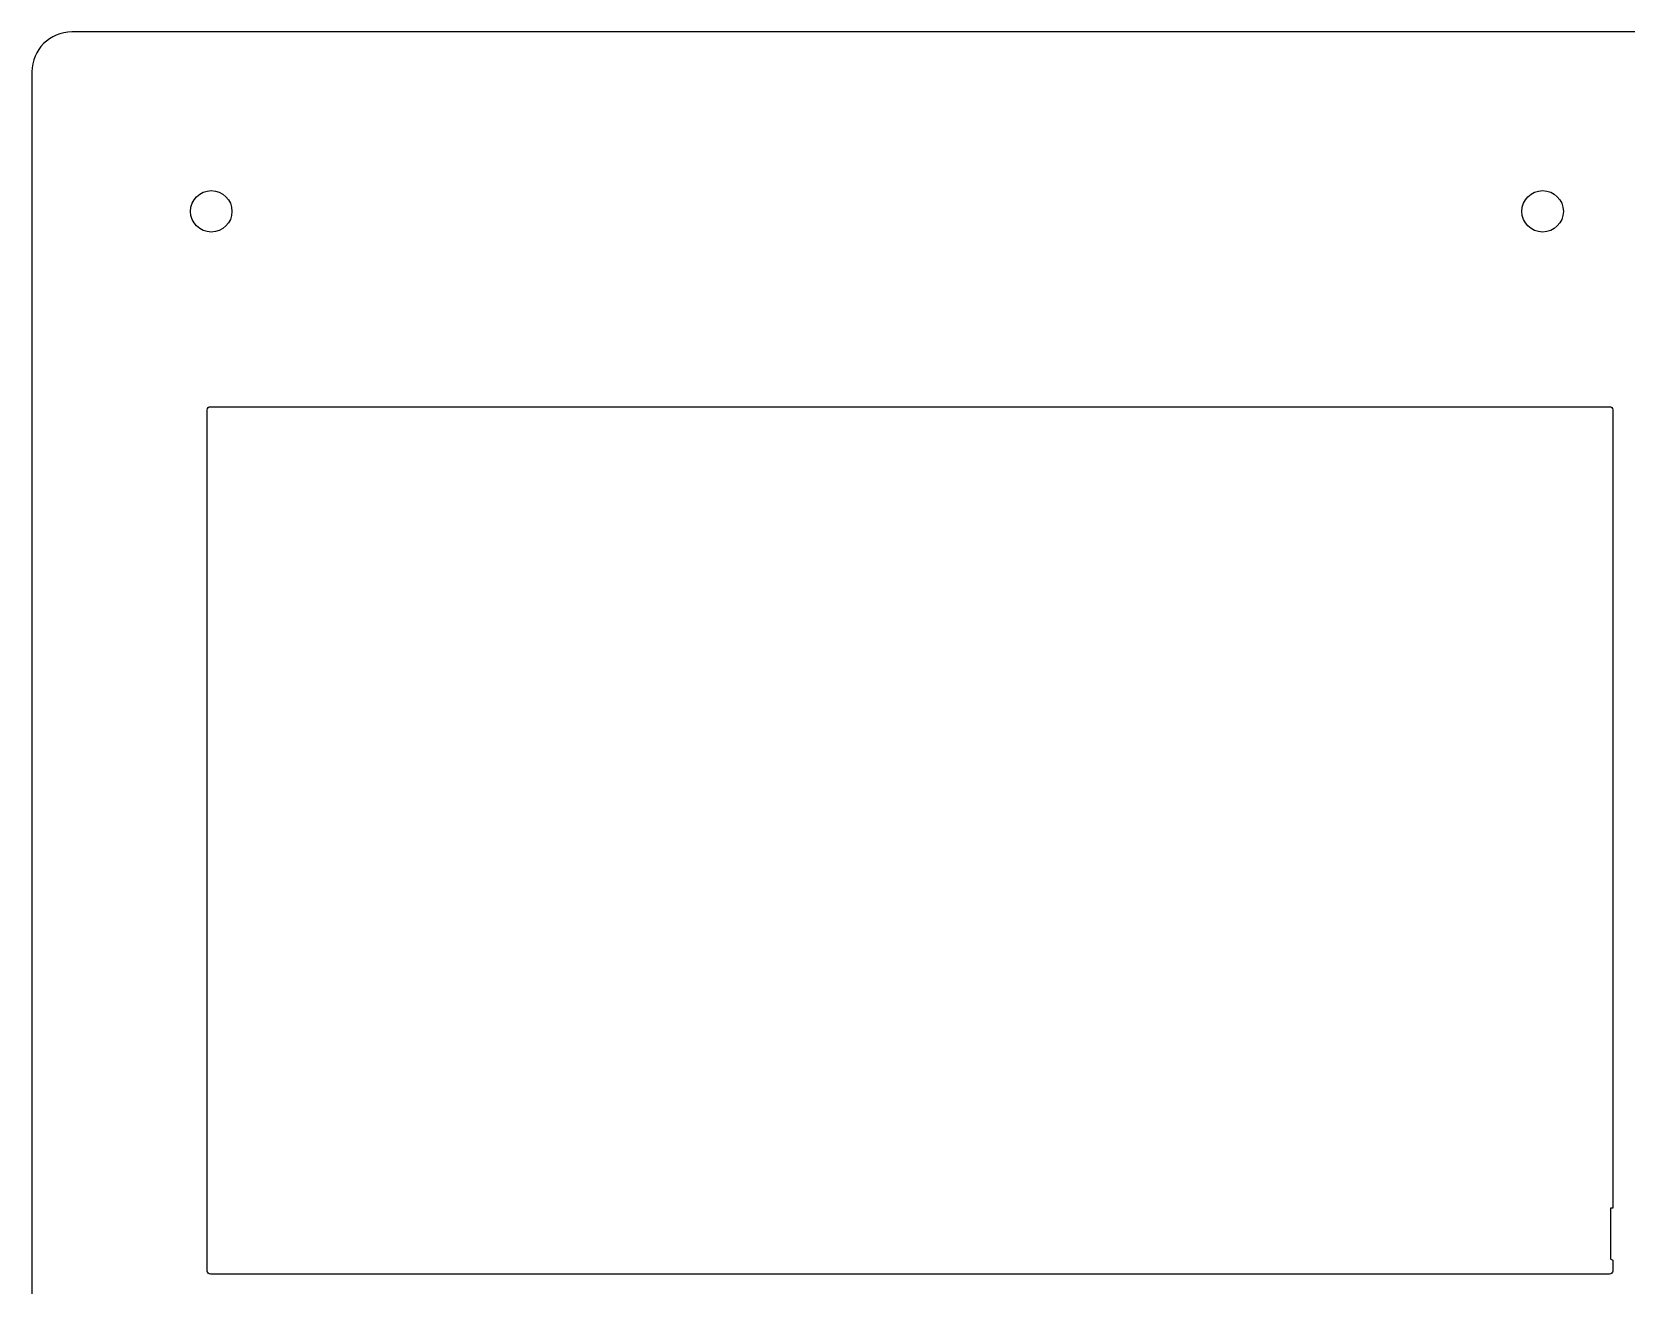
# Model space of a CAD drawing. Header units: millimetres. Extents: x -190 to 189, y -324 to 305.
# Drawn here: x -189.5 to 10.5, y 148.2 to 305.4 of the extents above; entities that cross this region are included whole.
import ezdxf

# ---------------------------------------------------------------- set-up
doc = ezdxf.new("R2010")
doc.units = ezdxf.units.MM
doc.layers.get('0').update_dxf_attribs({"linetype": 'CONTINUOUS'})

msp = doc.modelspace()

# ---------------------------------------------------------------- linework, layer by layer
for p, q in [((184.49, 305.4), (-184.5, 305.4)), ((-189.5, 300.4), (-189.5, -319.4))]:
    msp.add_line(p, q)
msp.add_lwpolyline([(-167.5, 258, -0.414214), (-167.1, 258.4), (8.4, 258.4, -0.414214), (8.8, 258), (8.8, 157.9), (8.5, 157.9), (8.5, 151.55, 0.058061), (8.8, 151.38), (8.8, 150, -0.414214), (8.4, 149.6), (-167.1, 149.6, -0.414214), (-167.5, 150)], format="xyb", close=True)
for centre in [(-167, 282.9), (0, 282.9)]:
    msp.add_circle(centre, 2.6)
msp.add_arc((-184.5, 300.4), 5, 90, 180)

doc.saveas('drawing.dxf')
